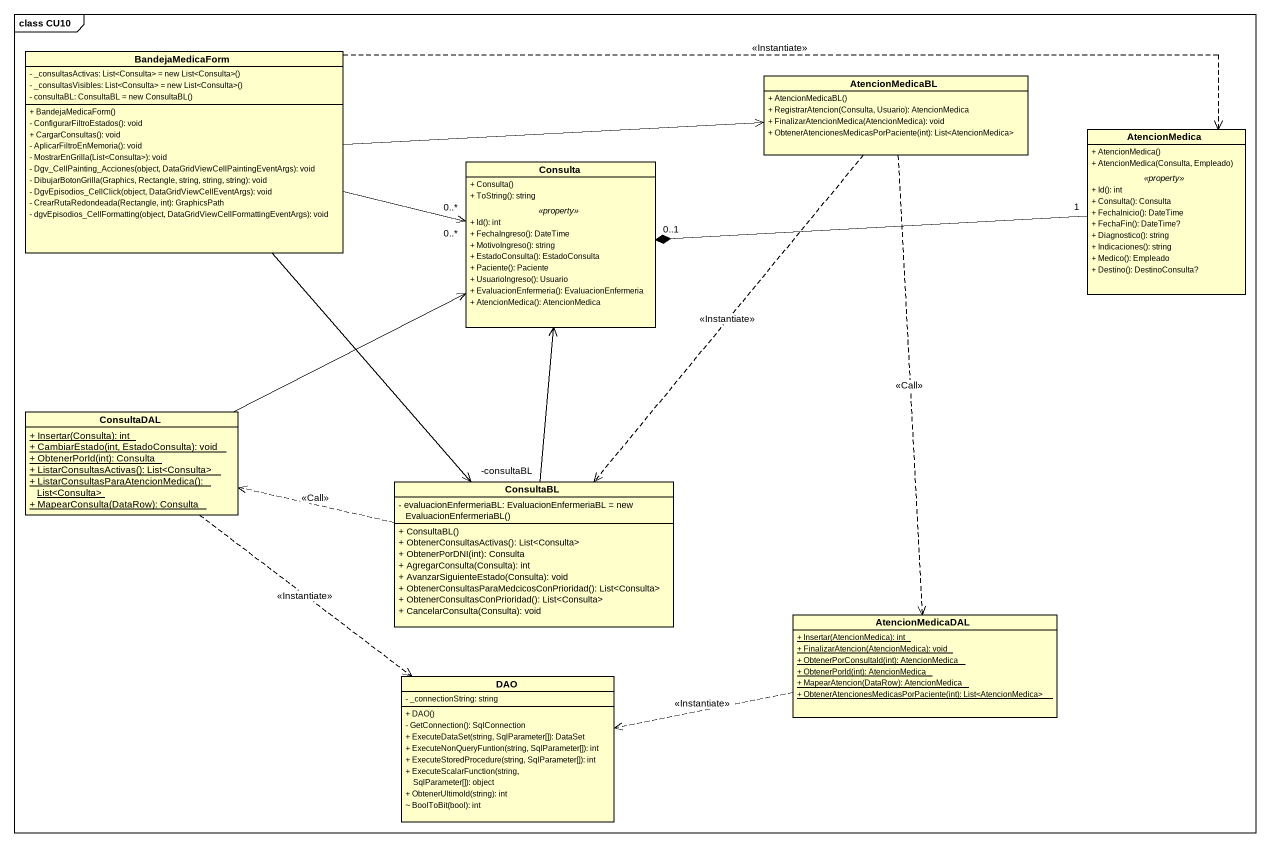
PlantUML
@startuml
mainframe class CU10
hide circle
hide empty members
skinparam classAttributeIconSize 0
class BandejaMedicaForm {
  {field} - _consultasActivas: List<Consulta> = new List<Consulta>()
  {field} - _consultasVisibles: List<Consulta> = new List<Consulta>()
  {field} - consultaBL: ConsultaBL = new ConsultaBL()
  + BandejaMedicaForm()
  - ConfigurarFiltroEstados(): void
  + CargarConsultas(): void
  - AplicarFiltroEnMemoria(): void
  - MostrarEnGrilla(List<Consulta>): void
  - Dgv_CellPainting_Acciones(object, DataGridViewCellPaintingEventArgs): void
  - DibujarBotonGrilla(Graphics, Rectangle, string, string, string): void
  - DgvEpisodios_CellClick(object, DataGridViewCellEventArgs): void
  - CrearRutaRedondeada(Rectangle, int): GraphicsPath
  - dgvEpisodios_CellFormatting(object, DataGridViewCellFormattingEventArgs): void
}
class AtencionMedicaBL {
  + AtencionMedicaBL()
  + RegistrarAtencion(Consulta, Usuario): AtencionMedica
  + FinalizarAtencionMedica(AtencionMedica): void
  + ObtenerAtencionesMedicasPorPaciente(int): List<AtencionMedica>
}
class AtencionMedica {
  + AtencionMedica()
  + AtencionMedica(Consulta, Empleado)
  .. <<property>> ..
  + Id(): int
  + Consulta(): Consulta
  + FechaInicio(): DateTime
  + FechaFin(): DateTime?
  + Diagnostico(): string
  + Indicaciones(): string
  + Medico(): Empleado
  + Destino(): DestinoConsulta?
}
class Consulta {
  + Consulta()
  + ToString(): string
  .. <<property>> ..
  + Id(): int
  + FechaIngreso(): DateTime
  + MotivoIngreso(): string
  + EstadoConsulta(): EstadoConsulta
  + Paciente(): Paciente
  + UsuarioIngreso(): Usuario
  + EvaluacionEnfermeria(): EvaluacionEnfermeria
  + AtencionMedica(): AtencionMedica
}
class ConsultaDAL {
  {static} + Insertar(Consulta): int
  {static} + CambiarEstado(int, EstadoConsulta): void
  {static} + ObtenerPorId(int): Consulta
  {static} + ListarConsultasActivas(): List<Consulta>
  {static} + ListarConsultasParaAtencionMedica(): List<Consulta>
  {static} + MapearConsulta(DataRow): Consulta
}
class ConsultaBL {
  {field} - evaluacionEnfermeriaBL: EvaluacionEnfermeriaBL = new EvaluacionEnfermeriaBL()
  + ConsultaBL()
  + ObtenerConsultasActivas(): List<Consulta>
  + ObtenerPorDNI(int): Consulta
  + AgregarConsulta(Consulta): int
  + AvanzarSiguienteEstado(Consulta): void
  + ObtenerConsultasParaMedcicosConPrioridad(): List<Consulta>
  + ObtenerConsultasConPrioridad(): List<Consulta>
  + CancelarConsulta(Consulta): void
}
class AtencionMedicaDAL {
  {static} + Insertar(AtencionMedica): int
  {static} + FinalizarAtencion(AtencionMedica): void
  {static} + ObtenerPorConsultaId(int): AtencionMedica
  {static} + ObtenerPorId(int): AtencionMedica
  {static} + MapearAtencion(DataRow): AtencionMedica
  {static} + ObtenerAtencionesMedicasPorPaciente(int): List<AtencionMedica>
}
class DAO {
  - _connectionString: string
  + DAO()
  - GetConnection(): SqlConnection
  + ExecuteDataSet(string, SqlParameter[]): DataSet
  + ExecuteNonQueryFuntion(string, SqlParameter[]): int
  + ExecuteStoredProcedure(string, SqlParameter[]): int
  + ExecuteScalarFunction(string, SqlParameter[]): object
  + ObtenerUltimoId(string): int
  ~ BoolToBit(bool): int
}
BandejaMedicaForm -right-> AtencionMedicaBL
BandejaMedicaForm .right.> AtencionMedica : <<Instantiate>>
BandejaMedicaForm -right-> "0..*" Consulta
BandejaMedicaForm -right-> "0..*" Consulta
BandejaMedicaForm --> "-consultaBL" ConsultaBL
AtencionMedicaBL ..> ConsultaBL : <<Instantiate>>
AtencionMedicaBL ..> AtencionMedicaDAL : <<Call>>
AtencionMedica "1" -left-* "0..1" Consulta
ConsultaDAL -right-> Consulta
ConsultaDAL ..> DAO : <<Instantiate>>
ConsultaBL -up-> Consulta
ConsultaBL .left.> ConsultaDAL : <<Call>>
AtencionMedicaDAL .left.> DAO : <<Instantiate>>
@enduml
